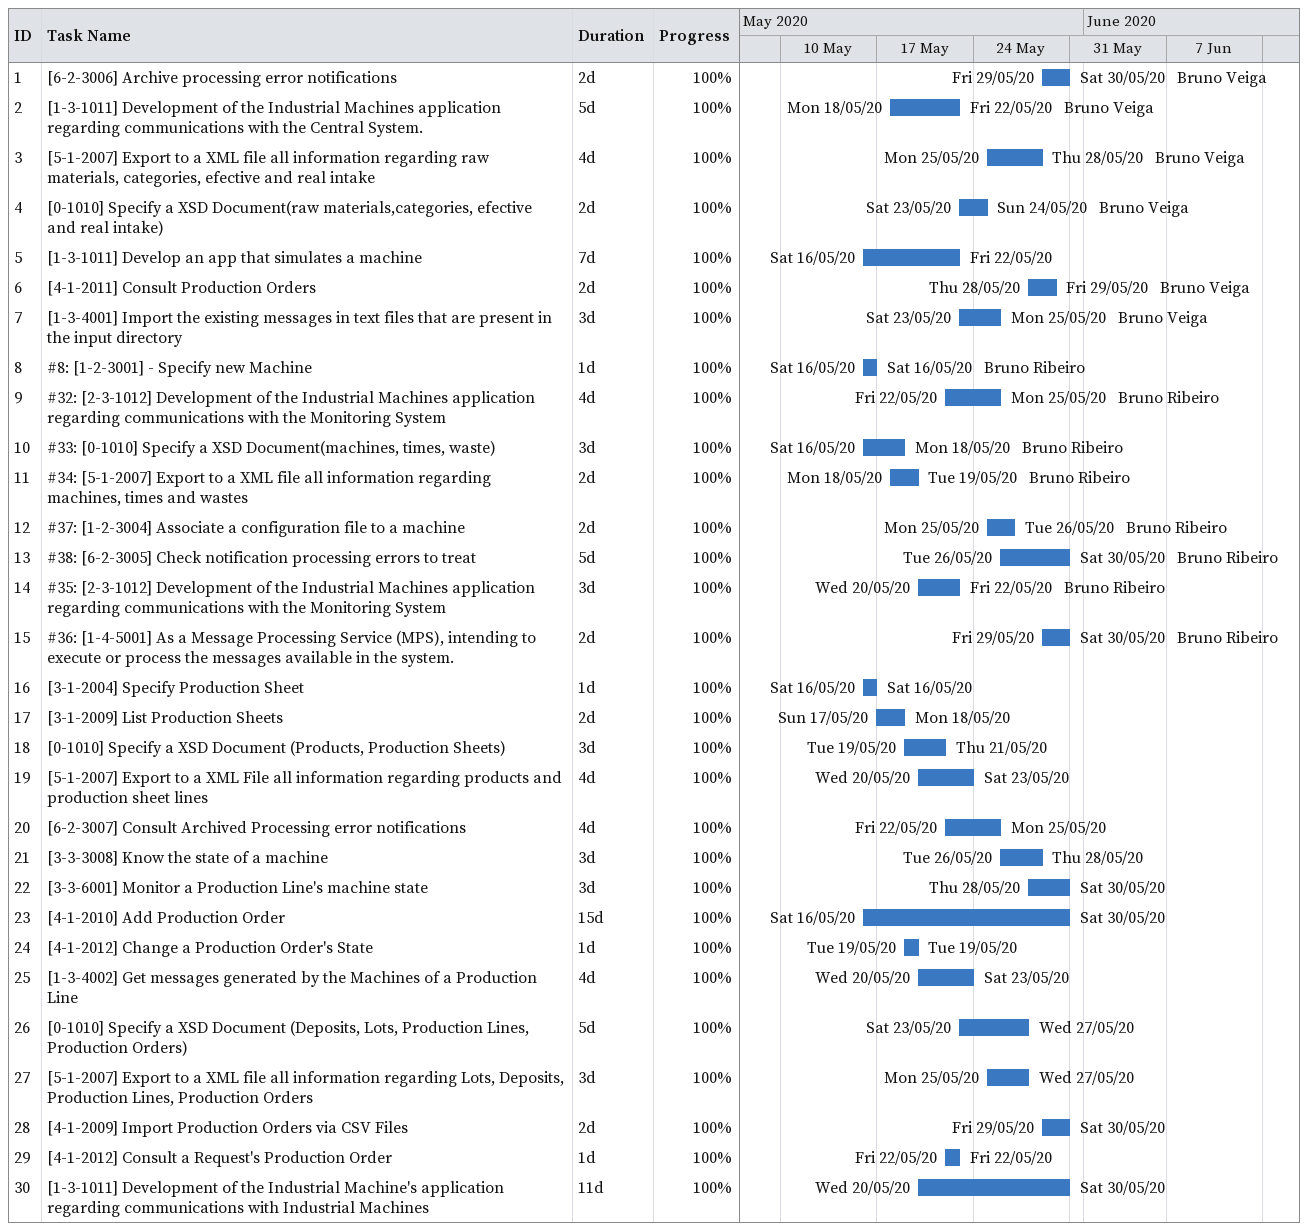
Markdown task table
| ID | Task | Duration | Start | Finish | Resources | % complete |
|---|---|---|---|---|---|---|
| 1 | [6-2-3006] Archive processing error notifications | 2d | 2020-05-29 | 2020-05-30 | Bruno Veiga | 100 |
| 2 | [1-3-1011] Development of the Industrial Machines application regarding communications with the Central System. | 5d | 2020-05-18 | 2020-05-22 | Bruno Veiga | 100 |
| 3 | [5-1-2007] Export to a XML file all information regarding raw materials, categories, efective and real intake | 4d | 2020-05-25 | 2020-05-28 | Bruno Veiga | 100 |
| 4 | [0-1010] Specify a XSD Document(raw materials,categories, efective and real intake) | 2d | 2020-05-23 | 2020-05-24 | Bruno Veiga | 100 |
| 5 | [1-3-1011] Develop an app that simulates a machine | 7d | 2020-05-16 | 2020-05-22 |  | 100 |
| 6 | [4-1-2011] Consult Production Orders | 2d | 2020-05-28 | 2020-05-29 | Bruno Veiga | 100 |
| 7 | [1-3-4001] Import the existing messages in text files that are present in the input directory | 3d | 2020-05-23 | 2020-05-25 | Bruno Veiga | 100 |
| 8 | #8: [1-2-3001] - Specify new Machine | 1d | 2020-05-16 | 2020-05-16 | Bruno Ribeiro | 100 |
| 9 | #32: [2-3-1012] Development of the Industrial Machines application regarding communications with the Monitoring System | 4d | 2020-05-22 | 2020-05-25 | Bruno Ribeiro | 100 |
| 10 | #33: [0-1010] Specify a XSD Document(machines, times, waste) | 3d | 2020-05-16 | 2020-05-18 | Bruno Ribeiro | 100 |
| 11 | #34: [5-1-2007] Export to a XML file all information regarding machines, times and wastes | 2d | 2020-05-18 | 2020-05-19 | Bruno Ribeiro | 100 |
| 12 | #37: [1-2-3004] Associate a configuration file to a machine | 2d | 2020-05-25 | 2020-05-26 | Bruno Ribeiro | 100 |
| 13 | #38: [6-2-3005] Check notification processing errors to treat | 5d | 2020-05-26 | 2020-05-30 | Bruno Ribeiro | 100 |
| 14 | #35: [2-3-1012] Development of the Industrial Machines application regarding communications with the Monitoring System | 3d | 2020-05-20 | 2020-05-22 | Bruno Ribeiro | 100 |
| 15 | #36: [1-4-5001] As a Message Processing Service (MPS), intending to execute or process the messages available in the system. | 2d | 2020-05-29 | 2020-05-30 | Bruno Ribeiro | 100 |
| 16 | [3-1-2004] Specify Production Sheet | 1d | 2020-05-16 | 2020-05-16 |  | 100 |
| 17 | [3-1-2009] List Production Sheets | 2d | 2020-05-17 | 2020-05-18 |  | 100 |
| 18 | [0-1010] Specify a XSD Document (Products, Production Sheets) | 3d | 2020-05-19 | 2020-05-21 |  | 100 |
| 19 | [5-1-2007] Export to a XML File all information regarding products and production sheet lines | 4d | 2020-05-20 | 2020-05-23 |  | 100 |
| 20 | [6-2-3007] Consult Archived Processing error notifications | 4d | 2020-05-22 | 2020-05-25 |  | 100 |
| 21 | [3-3-3008] Know the state of a machine | 3d | 2020-05-26 | 2020-05-28 |  | 100 |
| 22 | [3-3-6001] Monitor a Production Line's machine state | 3d | 2020-05-28 | 2020-05-30 |  | 100 |
| 23 | [4-1-2010] Add Production Order | 15d | 2020-05-16 | 2020-05-30 |  | 100 |
| 24 | [4-1-2012] Change a Production Order's State | 1d | 2020-05-19 | 2020-05-19 |  | 100 |
| 25 | [1-3-4002] Get messages generated by the Machines of a Production Line | 4d | 2020-05-20 | 2020-05-23 |  | 100 |
| 26 | [0-1010] Specify a XSD Document (Deposits, Lots, Production Lines, Production Orders) | 5d | 2020-05-23 | 2020-05-27 |  | 100 |
| 27 | [5-1-2007] Export to a XML file all information regarding Lots, Deposits, Production Lines, Production Orders | 3d | 2020-05-25 | 2020-05-27 |  | 100 |
| 28 | [4-1-2009] Import Production Orders via CSV Files | 2d | 2020-05-29 | 2020-05-30 |  | 100 |
| 29 | [4-1-2012] Consult a Request's Production Order | 1d | 2020-05-22 | 2020-05-22 |  | 100 |
| 30 | [1-3-1011] Development of the Industrial Machine's application regarding communications with Industrial Machines | 11d | 2020-05-20 | 2020-05-30 |  | 100 |
